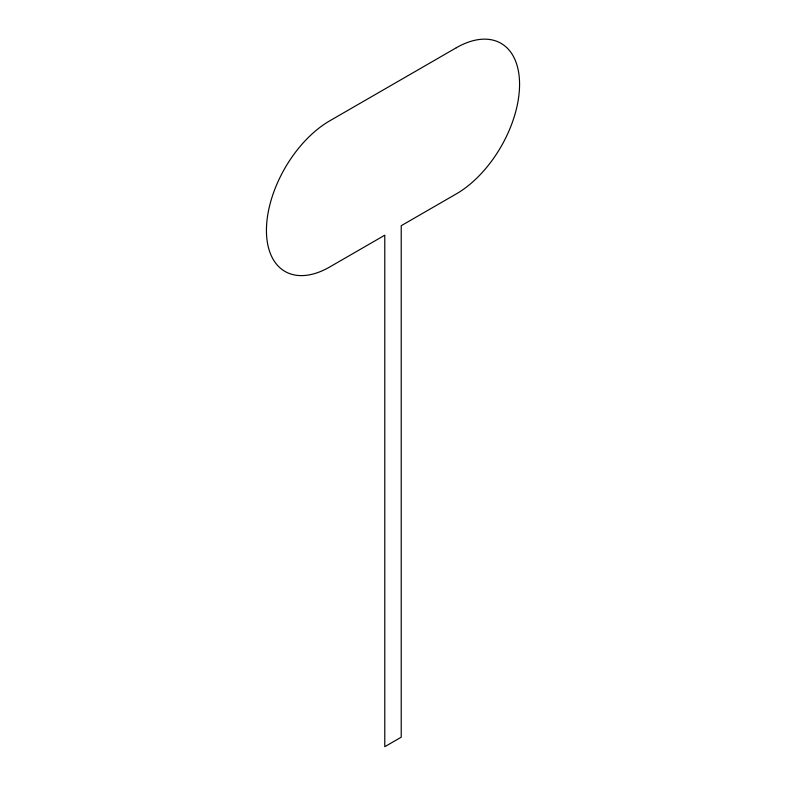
<?xml version="1.0" encoding="UTF-8"?>
<svg xmlns="http://www.w3.org/2000/svg" width="786" height="786" viewBox="0 0 786 786"><rect width="100%" height="100%" fill="white"/><g stroke="black" fill="none" stroke-linecap="round" stroke-linejoin="round"><path stroke-width="1.18" d="M456.283 47.779L329.717 120.848A89.496 51.67 -60 0 0 266.434 230.455A89.496 51.67 -60 0 0 329.717 266.985L384.776 235.201L384.776 746.7L401.224 737.199L401.224 225.71L456.283 193.916A89.496 51.67 -60 0 0 519.566 84.318A89.496 51.67 -60 0 0 456.283 47.779"/></g></svg>
